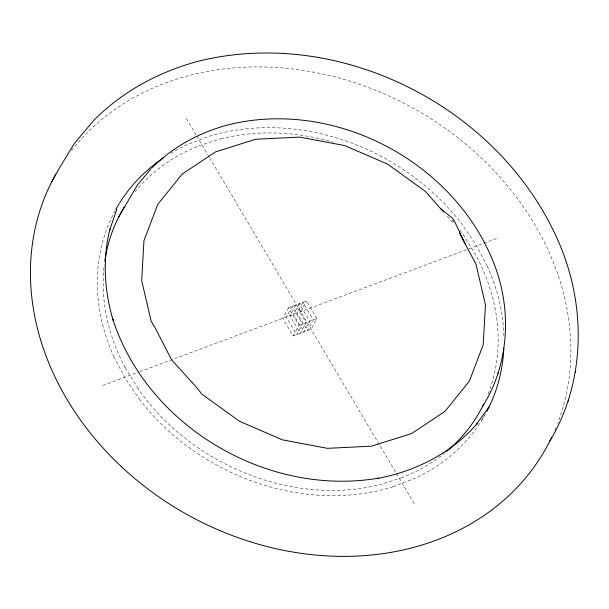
<?xml version="1.0" encoding="UTF-8"?>
<svg xmlns="http://www.w3.org/2000/svg" width="609" height="609" viewBox="0 0 609 609"><rect width="100%" height="100%" fill="white"/><g stroke="black" fill="none" stroke-linecap="round" stroke-linejoin="round"><path stroke-width="0.46" stroke-dasharray="3.04 2.28" d="M288.552 307.773L282.683 318.355L293.081 335.932L311.07 329.218L316.931 318.636L306.533 301.059L288.552 307.773L298.95 325.351L293.081 335.932M300.663 311.648L306.533 301.059M481.871 420.027L485.35 413.755M393.049 486.758L415.026 478.278A211.247 174.928 29 0 0 484.673 415.308M102.837 385.482L138.875 372.03M139.766 371.703L498.497 237.807M298.95 325.351L316.931 318.636M198.884 145.817L220.9 138.761M402.45 477.479L380.435 484.528A205.164 169.888 29 0 1 138.114 388.664M447.303 216.225L453.598 223.343M140.055 400.083L125.69 379.156L114.089 357.163M125.37 367.828L138.152 388.649M186.339 118.466L196.281 135.267M196.76 136.066L209.207 157.099M209.686 157.914L395.995 472.736M396.482 473.551L414.988 504.823M487.238 266.125L475.637 244.14L461.272 223.214A211.254 174.935 29 0 0 208.301 136.568L186.308 145.011A211.247 174.928 29 0 0 170.809 153.247M393.033 486.72A211.254 174.935 29 0 1 140.024 400.098M114.05 357.171A211.247 174.928 29 0 1 114.88 211.194M487.276 266.118A211.247 174.928 29 0 1 503.955 336.876M125.325 367.844A205.172 169.896 29 0 1 104.284 264.839M135.031 191.812A205.172 169.896 29 0 1 198.907 145.856M445.05 452.715A205.172 169.896 29 0 1 402.42 477.433M488.182 393.863A205.172 169.896 29 0 0 476.01 255.453L463.183 234.64A205.164 169.888 29 0 0 458.92 228.679M220.915 138.791A205.164 169.888 29 0 1 333.298 142.247M452.068 219.956A205.164 169.888 29 0 1 453.827 222.11M71.474 150.659A280.802 232.524 29 0 1 414.957 109.148A280.802 232.524 29 0 1 557.6 423.491M555.842 427.883A280.802 232.524 29 0 1 554.746 430.502M292.145 306.426L286.276 317.015L296.682 334.592L302.544 324.003L292.145 306.426M295.746 305.086L289.876 315.675L300.275 333.245L306.144 322.663L295.746 305.086M299.339 303.746L293.469 314.328L303.876 331.905L309.737 321.324L299.339 303.746M302.932 302.399L297.07 312.988L307.469 330.565L313.338 319.976L302.932 302.399"/><path stroke-width="0.91" d="M549.516 441.586C584.259 384.37 586.261 311.694 561.985 250.147L561.704 249.325C506.673 111.668 345.105 26.035 200.468 60.702L199.577 60.908C160.06 71.23 123.003 91.007 94.083 120.057L74.389 143.419L59.202 168.373L51.818 181.703M482.488 406.584C509.436 364.022 512.139 309.235 493.671 262.852L493.389 262.03C453.248 161.613 335.384 99.145 229.875 124.434L228.984 124.647C200.125 132.183 173.063 146.632 151.93 167.84M498.101 373.523L498.398 372.365M575.322 372.624L575.612 371.498M568.167 401.247L568.456 400.09M116.715 209.427L109.605 230.324L109.894 229.182C102.495 259.122 104.253 290.683 113.114 320.113L112.817 319.238C147.66 426.84 267.579 497.035 378.524 478.164L377.687 478.362C415.589 471.381 451.695 452.967 477.098 423.628L476.268 424.488L489.263 406.698M118.846 216.705L137.329 185.144L151.116 168.693M440.391 208.392L452.183 217.984L453.987 220.268L465.748 244.856M443.535 211.955L425.288 191.31L387.484 164.057L344.641 145.566L299.674 137.109L255.666 139.255L215.594 151.862L182.205 174.06L157.769 204.35L143.952 240.662L141.691 280.521L151.146 321.209L155.493 328.487L171.669 359.965L195.923 386.608L201.861 394.13L239.672 421.382L282.515 439.873L327.475 448.331L371.49 446.184L411.555 433.578L444.943 411.379L469.387 381.089L483.203 344.778L485.464 304.919L476.01 264.23L459.331 232.745M115.763 209.58A211.247 174.928 29 0 1 118.983 204.038M119.463 203.261A211.247 174.928 29 0 1 163.783 157.701M503.826 348.279A211.247 174.928 29 0 1 486.873 411.288M483.721 404.094A205.172 169.896 29 0 1 446.511 451.505M104.786 261.078A205.172 169.896 29 0 1 105.228 258.277M105.547 256.427A205.172 169.896 29 0 1 124.289 206.991M551.625 437.376A280.802 232.524 29 0 1 193.357 517.954A280.802 232.524 29 0 1 55.792 174.212"/></g></svg>
